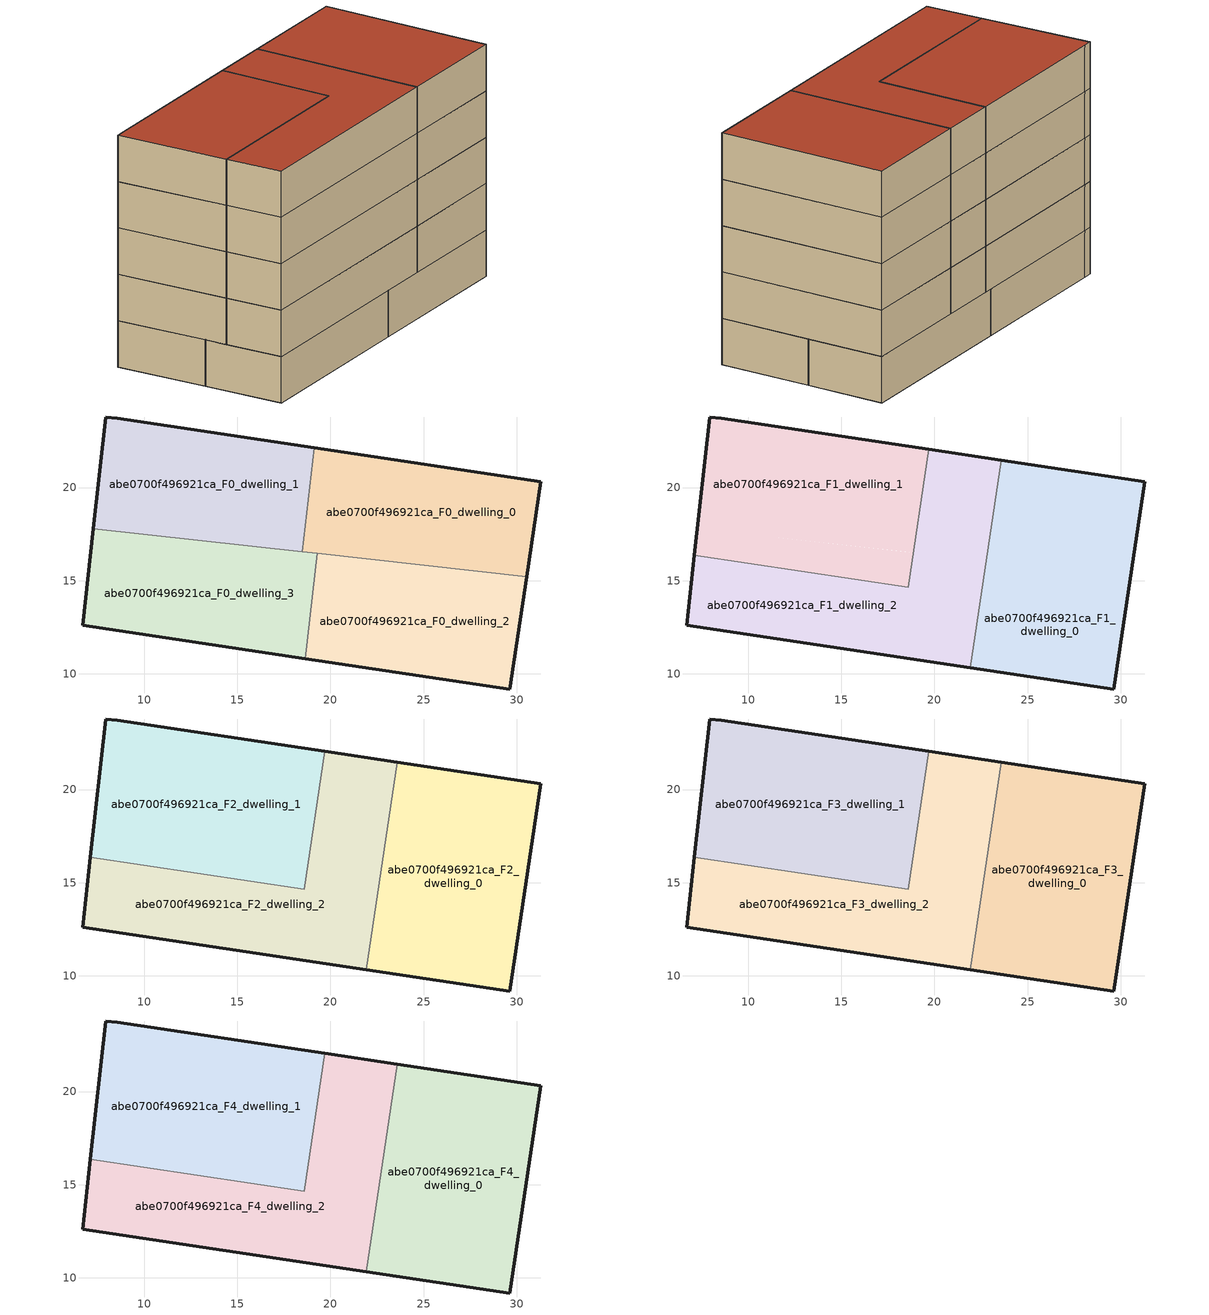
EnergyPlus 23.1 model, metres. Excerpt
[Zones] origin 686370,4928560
abe0700f496921ca_F0_dwelling_0
 floor ground (EU_floor_Construction): 30.52,15.21 31.28,20.32 19.12,22.14 18.5,16.55 z0
 wall outside (EU_wall_Construction): 19.12,22.14 31.28,20.32 30.52,15.21 z0:3
 wall to abe0700f496921ca_F0_dwelling_1 (EU_wall_Construction): 18.5,16.55 19.12,22.14 z0:3
 wall to abe0700f496921ca_F0_dwelling_2 (EU_wall_Construction): 30.52,15.21 19.28,16.46 z0:3
 wall to abe0700f496921ca_F0_dwelling_3 (EU_wall_Construction): 19.28,16.46 18.5,16.55 z0:3
abe0700f496921ca_F0_dwelling_1
 floor ground (EU_floor_Construction): 18.5,16.55 19.12,22.14 8.56,23.71 7.94,23.78 7.28,17.8 z0
 wall outside (EU_wall_Construction): 7.28,17.8 7.94,23.78 8.56,23.71 19.12,22.14 z0:3
 wall to abe0700f496921ca_F0_dwelling_3 (EU_wall_Construction): 18.5,16.55 7.28,17.8 z0:3
abe0700f496921ca_F0_dwelling_2
 floor ground (EU_floor_Construction): 29.62,9.19 30.52,15.21 19.28,16.46 18.65,10.83 z0
 wall outside (EU_wall_Construction): 30.52,15.21 29.62,9.19 18.65,10.83 z0:3
 wall to abe0700f496921ca_F0_dwelling_3 (EU_wall_Construction): 18.65,10.83 19.28,16.46 z0:3
abe0700f496921ca_F0_dwelling_3
 floor ground (EU_floor_Construction): 18.65,10.83 19.28,16.46 7.28,17.8 6.7,12.6 z0
 wall outside (EU_wall_Construction): 18.65,10.83 6.7,12.6 7.28,17.8 z0:3
abe0700f496921ca_F1_dwelling_0
 floor to abe0700f496921ca_F0_dwelling_0 (EU_floor_Construction): 30.52,15.21 31.28,20.32 23.57,21.47 22.77,16.07 z3
 floor to abe0700f496921ca_F0_dwelling_2 (EU_floor_Construction): 29.62,9.19 30.52,15.21 22.77,16.07 21.91,10.34 z3
 wall outside (EU_wall_Construction): 23.57,21.47 31.28,20.32 29.62,9.19 21.91,10.34 z3:6
 wall to abe0700f496921ca_F1_dwelling_2 (EU_wall_Construction): 21.91,10.34 23.57,21.47 z3:6
abe0700f496921ca_F1_dwelling_1
 floor to abe0700f496921ca_F0_dwelling_1 (EU_floor_Construction): 18.5,16.55 19.12,22.14 8.56,23.71 7.94,23.78 7.28,17.8 z3
 floor to abe0700f496921ca_F0_dwelling_0 (EU_floor_Construction): 18.86,16.51 19.68,22.05 19.12,22.14 18.5,16.55 z3
 floor to abe0700f496921ca_F0_dwelling_3 (EU_floor_Construction): 18.58,14.65 18.86,16.51 7.28,17.8 7.12,16.36 z3
 wall outside (EU_wall_Construction): 7.12,16.36 7.94,23.78 8.56,23.71 19.68,22.05 z3:6
 wall to abe0700f496921ca_F1_dwelling_2 (EU_wall_Construction): 19.68,22.05 18.58,14.65 7.12,16.36 z3:6
abe0700f496921ca_F1_dwelling_2
 floor to abe0700f496921ca_F0_dwelling_2 (EU_floor_Construction): 21.91,10.34 22.77,16.07 19.28,16.46 18.65,10.83 z3
 floor to abe0700f496921ca_F0_dwelling_3 (EU_floor_Construction): 18.65,10.83 19.28,16.46 18.86,16.51 18.58,14.65 7.12,16.36 6.7,12.6 z3
 floor to abe0700f496921ca_F0_dwelling_0 (EU_floor_Construction): 22.77,16.07 23.57,21.47 19.68,22.05 18.86,16.51 z3
 wall outside (EU_wall_Construction): 19.68,22.05 23.57,21.47 / 21.91,10.34 6.7,12.6 7.12,16.36 z3:6
abe0700f496921ca_F2_dwelling_0
 floor to abe0700f496921ca_F1_dwelling_0 (EU_floor_Construction): 29.62,9.19 31.28,20.32 23.57,21.47 21.91,10.34 z6
 wall outside (EU_wall_Construction): 23.57,21.47 31.28,20.32 29.62,9.19 21.91,10.34 z6:9
 wall to abe0700f496921ca_F2_dwelling_2 (EU_wall_Construction): 21.91,10.34 23.57,21.47 z6:9
abe0700f496921ca_F2_dwelling_1
 floor to abe0700f496921ca_F1_dwelling_1 (EU_floor_Construction): 18.58,14.65 19.68,22.05 8.56,23.71 7.94,23.78 7.12,16.36 z6
 wall outside (EU_wall_Construction): 7.12,16.36 7.94,23.78 8.56,23.71 19.68,22.05 z6:9
 wall to abe0700f496921ca_F2_dwelling_2 (EU_wall_Construction): 19.68,22.05 18.58,14.65 7.12,16.36 z6:9
abe0700f496921ca_F2_dwelling_2
 floor to abe0700f496921ca_F1_dwelling_2 (EU_floor_Construction): 21.91,10.34 23.57,21.47 19.68,22.05 18.58,14.65 7.12,16.36 6.7,12.6 z6
 wall outside (EU_wall_Construction): 19.68,22.05 23.57,21.47 / 21.91,10.34 6.7,12.6 7.12,16.36 z6:9
abe0700f496921ca_F3_dwelling_0
 floor to abe0700f496921ca_F2_dwelling_0 (EU_floor_Construction): 29.62,9.19 31.28,20.32 23.57,21.47 21.91,10.34 z9
 wall outside (EU_wall_Construction): 23.57,21.47 31.28,20.32 29.62,9.19 21.91,10.34 z9:12
 wall to abe0700f496921ca_F3_dwelling_2 (EU_wall_Construction): 21.91,10.34 23.57,21.47 z9:12
abe0700f496921ca_F3_dwelling_1
 floor to abe0700f496921ca_F2_dwelling_1 (EU_floor_Construction): 18.58,14.65 19.68,22.05 8.56,23.71 7.94,23.78 7.12,16.36 z9
 wall outside (EU_wall_Construction): 7.12,16.36 7.94,23.78 8.56,23.71 19.68,22.05 z9:12
 wall to abe0700f496921ca_F3_dwelling_2 (EU_wall_Construction): 19.68,22.05 18.58,14.65 7.12,16.36 z9:12
abe0700f496921ca_F3_dwelling_2
 floor to abe0700f496921ca_F2_dwelling_2 (EU_floor_Construction): 21.91,10.34 23.57,21.47 19.68,22.05 18.58,14.65 7.12,16.36 6.7,12.6 z9
 wall outside (EU_wall_Construction): 19.68,22.05 23.57,21.47 / 21.91,10.34 6.7,12.6 7.12,16.36 z9:12
abe0700f496921ca_F4_dwelling_0
 floor to abe0700f496921ca_F3_dwelling_0 (EU_floor_Construction): 29.62,9.19 31.28,20.32 23.57,21.47 21.91,10.34 z12
 wall outside (EU_wall_Construction): 23.57,21.47 31.28,20.32 29.62,9.19 21.91,10.34 z12:15
 wall to abe0700f496921ca_F4_dwelling_2 (EU_wall_Construction): 21.91,10.34 23.57,21.47 z12:15
 roof outside (EU_roof_Construction): 31.28,20.32 29.62,9.19 21.91,10.34 23.57,21.47 z15
abe0700f496921ca_F4_dwelling_1
 floor to abe0700f496921ca_F3_dwelling_1 (EU_floor_Construction): 18.58,14.65 19.68,22.05 8.56,23.71 7.94,23.78 7.12,16.36 z12
 wall outside (EU_wall_Construction): 7.12,16.36 7.94,23.78 8.56,23.71 19.68,22.05 z12:15
 wall to abe0700f496921ca_F4_dwelling_2 (EU_wall_Construction): 19.68,22.05 18.58,14.65 7.12,16.36 z12:15
 roof outside (EU_roof_Construction): 19.68,22.05 18.58,14.65 7.12,16.36 7.94,23.78 8.56,23.71 z15
abe0700f496921ca_F4_dwelling_2
 floor to abe0700f496921ca_F3_dwelling_2 (EU_floor_Construction): 21.91,10.34 23.57,21.47 19.68,22.05 18.58,14.65 7.12,16.36 6.7,12.6 z12
 wall outside (EU_wall_Construction): 19.68,22.05 23.57,21.47 / 21.91,10.34 6.7,12.6 7.12,16.36 z12:15
 roof outside (EU_roof_Construction): 23.57,21.47 21.91,10.34 6.7,12.6 7.12,16.36 18.58,14.65 19.68,22.05 z15
[Building]
EU S2 Campaign: North Axis=0; Terrain=City; Solar Distribution=FullExterior
[Site:Location]
Bologna: Latitude=44.5; Longitude=11.25; Time Zone=1; Elevation=37
[SizingPeriod:WeatherFileDays]
AnnualSizingPeriod: Begin Month=1; Begin Day of Month=1; End Month=12; End Day of Month=31; Day of Week for Start Day=Monday; Use Weather File Daylight Saving Period=No; Use Weather File Rain and Snow Indicators=No
[MATERIAL]
EU_InternalMass_Material: Roughness=MediumRough; Thickness=0.1; Conductivity=1; Density=1800; Specific Heat=900; Thermal Absorptance=0.9; Solar Absorptance=0.7; Visible Absorptance=0.7
[MATERIAL:NOMASS] Roughness=MediumRough; Thermal Absorptance=0.9; Solar Absorptance=0.7; Visible Absorptance=0.7
Name | Thermal Resistance
EU_wall_NoMass | 0.905828
EU_roof_NoMass | 0.37593
EU_floor_NoMass | 0.67114
[CONSTRUCTION]
EU_wall_Construction: EU_wall_NoMass
EU_roof_Construction: EU_roof_NoMass
EU_floor_Construction: EU_floor_NoMass
EU_InternalMass_Construction: EU_InternalMass_Material
[ZONE] Type=1; Multiplier=1; Ceiling Height=autocalculate; Floor Area=autocalculate; Part of Total Floor Area=Yes
Name | Volume
abe0700f496921ca_F0_dwelling_0 | 197.439
abe0700f496921ca_F1_dwelling_0; abe0700f496921ca_F2_dwelling_0; abe0700f496921ca_F3_dwelling_0; abe0700f496921ca_F4_dwelling_0 | 263.251
abe0700f496921ca_F0_dwelling_1 | 197.443
abe0700f496921ca_F1_dwelling_1; abe0700f496921ca_F2_dwelling_1; abe0700f496921ca_F3_dwelling_1; abe0700f496921ca_F4_dwelling_1 | 263.261
abe0700f496921ca_F0_dwelling_2 | 197.415
abe0700f496921ca_F1_dwelling_2; abe0700f496921ca_F2_dwelling_2; abe0700f496921ca_F3_dwelling_2; abe0700f496921ca_F4_dwelling_2 | 263.24
abe0700f496921ca_F0_dwelling_3 | 197.432
[INTERNALMASS] Construction=EU_InternalMass_Construction
Name | Zone or ZoneList | Surface Area
abe0700f496921ca_F0_dwelling_0_EU_InternalMass | abe0700f496921ca_F0_dwelling_0 | 65.8127
abe0700f496921ca_F0_dwelling_1_EU_InternalMass | abe0700f496921ca_F0_dwelling_1 | 65.8144
abe0700f496921ca_F0_dwelling_2_EU_InternalMass | abe0700f496921ca_F0_dwelling_2 | 65.8047
abe0700f496921ca_F0_dwelling_3_EU_InternalMass | abe0700f496921ca_F0_dwelling_3 | 65.8108
abe0700f496921ca_F1_dwelling_0_EU_InternalMass | abe0700f496921ca_F1_dwelling_0 | 87.7489
abe0700f496921ca_F1_dwelling_1_EU_InternalMass | abe0700f496921ca_F1_dwelling_1 | 87.7542
abe0700f496921ca_F1_dwelling_2_EU_InternalMass | abe0700f496921ca_F1_dwelling_2 | 87.7465
abe0700f496921ca_F2_dwelling_0_EU_InternalMass | abe0700f496921ca_F2_dwelling_0 | 87.7489
abe0700f496921ca_F2_dwelling_1_EU_InternalMass | abe0700f496921ca_F2_dwelling_1 | 87.7542
abe0700f496921ca_F2_dwelling_2_EU_InternalMass | abe0700f496921ca_F2_dwelling_2 | 87.7465
abe0700f496921ca_F3_dwelling_0_EU_InternalMass | abe0700f496921ca_F3_dwelling_0 | 87.7489
abe0700f496921ca_F3_dwelling_1_EU_InternalMass | abe0700f496921ca_F3_dwelling_1 | 87.7542
abe0700f496921ca_F3_dwelling_2_EU_InternalMass | abe0700f496921ca_F3_dwelling_2 | 87.7465
abe0700f496921ca_F4_dwelling_0_EU_InternalMass | abe0700f496921ca_F4_dwelling_0 | 87.7489
abe0700f496921ca_F4_dwelling_1_EU_InternalMass | abe0700f496921ca_F4_dwelling_1 | 87.7542
abe0700f496921ca_F4_dwelling_2_EU_InternalMass | abe0700f496921ca_F4_dwelling_2 | 87.7465
[OTHEREQUIPMENT] Fuel Type=Electricity; Design Level Calculation Method=Watts/Area; Power per Zone Floor Area=1; Fraction Latent=0; Fraction Radiant=0; Fraction Lost=0; Carbon Dioxide Generation Rate=0; EndUse Subcategory=EU_Step8_InternalGains
Name | Zone or ZoneList or Space or SpaceList | Schedule
EU_Step8_InternalGain_abe0700f496921ca_F0_dwelling_0_f000 | abe0700f496921ca_F0_dwelling_0 | EU_Step8_GainSchedule_abe0700f496921ca_F0_dwelling_0_f000
EU_Step8_InternalGain_abe0700f496921ca_F0_dwelling_1_f000 | abe0700f496921ca_F0_dwelling_1 | EU_Step8_GainSchedule_abe0700f496921ca_F0_dwelling_1_f000
EU_Step8_InternalGain_abe0700f496921ca_F0_dwelling_2_f000 | abe0700f496921ca_F0_dwelling_2 | EU_Step8_GainSchedule_abe0700f496921ca_F0_dwelling_2_f000
EU_Step8_InternalGain_abe0700f496921ca_F0_dwelling_3_f000 | abe0700f496921ca_F0_dwelling_3 | EU_Step8_GainSchedule_abe0700f496921ca_F0_dwelling_3_f000
EU_Step8_InternalGain_abe0700f496921ca_F1_dwelling_0_f000 | abe0700f496921ca_F1_dwelling_0 | EU_Step8_GainSchedule_abe0700f496921ca_F1_dwelling_0_f000
EU_Step8_InternalGain_abe0700f496921ca_F1_dwelling_1_f000 | abe0700f496921ca_F1_dwelling_1 | EU_Step8_GainSchedule_abe0700f496921ca_F1_dwelling_1_f000
EU_Step8_InternalGain_abe0700f496921ca_F1_dwelling_2_f000 | abe0700f496921ca_F1_dwelling_2 | EU_Step8_GainSchedule_abe0700f496921ca_F1_dwelling_2_f000
EU_Step8_InternalGain_abe0700f496921ca_F2_dwelling_0_f000 | abe0700f496921ca_F2_dwelling_0 | EU_Step8_GainSchedule_abe0700f496921ca_F2_dwelling_0_f000
EU_Step8_InternalGain_abe0700f496921ca_F2_dwelling_1_f000 | abe0700f496921ca_F2_dwelling_1 | EU_Step8_GainSchedule_abe0700f496921ca_F2_dwelling_1_f000
EU_Step8_InternalGain_abe0700f496921ca_F2_dwelling_2_f000 | abe0700f496921ca_F2_dwelling_2 | EU_Step8_GainSchedule_abe0700f496921ca_F2_dwelling_2_f000
EU_Step8_InternalGain_abe0700f496921ca_F3_dwelling_0_f000 | abe0700f496921ca_F3_dwelling_0 | EU_Step8_GainSchedule_abe0700f496921ca_F3_dwelling_0_f000
EU_Step8_InternalGain_abe0700f496921ca_F3_dwelling_1_f000 | abe0700f496921ca_F3_dwelling_1 | EU_Step8_GainSchedule_abe0700f496921ca_F3_dwelling_1_f000
EU_Step8_InternalGain_abe0700f496921ca_F3_dwelling_2_f000 | abe0700f496921ca_F3_dwelling_2 | EU_Step8_GainSchedule_abe0700f496921ca_F3_dwelling_2_f000
EU_Step8_InternalGain_abe0700f496921ca_F4_dwelling_0_f000 | abe0700f496921ca_F4_dwelling_0 | EU_Step8_GainSchedule_abe0700f496921ca_F4_dwelling_0_f000
EU_Step8_InternalGain_abe0700f496921ca_F4_dwelling_1_f000 | abe0700f496921ca_F4_dwelling_1 | EU_Step8_GainSchedule_abe0700f496921ca_F4_dwelling_1_f000
EU_Step8_InternalGain_abe0700f496921ca_F4_dwelling_2_f000 | abe0700f496921ca_F4_dwelling_2 | EU_Step8_GainSchedule_abe0700f496921ca_F4_dwelling_2_f000
[ZONEVENTILATION:DESIGNFLOWRATE] Schedule=EU_AlwaysOn; Design Flow Rate Calculation Method=AirChanges/Hour; Air Changes per Hour=0.73129; Ventilation Type=Natural; Fan Pressure Rise=0; Fan Total Efficiency=1; Constant Term Coefficient=1; Temperature Term Coefficient=0; Velocity Term Coefficient=0; Velocity Squared Term Coefficient=0; Minimum Indoor Temperature=-100; Maximum Indoor Temperature=100; Delta Temperature=-100; Minimum Outdoor Temperature=-100; Maximum Outdoor Temperature=100; Maximum Wind Speed=40
Name | Zone or ZoneList or Space or SpaceList
EU_ConstantAir_abe0700f496921ca_F0_dwelling_0 | abe0700f496921ca_F0_dwelling_0
EU_ConstantAir_abe0700f496921ca_F0_dwelling_1 | abe0700f496921ca_F0_dwelling_1
EU_ConstantAir_abe0700f496921ca_F0_dwelling_2 | abe0700f496921ca_F0_dwelling_2
EU_ConstantAir_abe0700f496921ca_F0_dwelling_3 | abe0700f496921ca_F0_dwelling_3
EU_ConstantAir_abe0700f496921ca_F1_dwelling_0 | abe0700f496921ca_F1_dwelling_0
EU_ConstantAir_abe0700f496921ca_F1_dwelling_1 | abe0700f496921ca_F1_dwelling_1
EU_ConstantAir_abe0700f496921ca_F1_dwelling_2 | abe0700f496921ca_F1_dwelling_2
EU_ConstantAir_abe0700f496921ca_F2_dwelling_0 | abe0700f496921ca_F2_dwelling_0
EU_ConstantAir_abe0700f496921ca_F2_dwelling_1 | abe0700f496921ca_F2_dwelling_1
EU_ConstantAir_abe0700f496921ca_F2_dwelling_2 | abe0700f496921ca_F2_dwelling_2
EU_ConstantAir_abe0700f496921ca_F3_dwelling_0 | abe0700f496921ca_F3_dwelling_0
EU_ConstantAir_abe0700f496921ca_F3_dwelling_1 | abe0700f496921ca_F3_dwelling_1
EU_ConstantAir_abe0700f496921ca_F3_dwelling_2 | abe0700f496921ca_F3_dwelling_2
EU_ConstantAir_abe0700f496921ca_F4_dwelling_0 | abe0700f496921ca_F4_dwelling_0
EU_ConstantAir_abe0700f496921ca_F4_dwelling_1 | abe0700f496921ca_F4_dwelling_1
EU_ConstantAir_abe0700f496921ca_F4_dwelling_2 | abe0700f496921ca_F4_dwelling_2
[HVACTEMPLATE:THERMOSTAT] Constant Heating Setpoint=20; Constant Cooling Setpoint=50
EU_HeatOnly_abe0700f496921ca_F0_dwelling_0; EU_HeatOnly_abe0700f496921ca_F0_dwelling_1; EU_HeatOnly_abe0700f496921ca_F0_dwelling_2; EU_HeatOnly_abe0700f496921ca_F0_dwelling_3; EU_HeatOnly_abe0700f496921ca_F1_dwelling_0; EU_HeatOnly_abe0700f496921ca_F1_dwelling_1; EU_HeatOnly_abe0700f496921ca_F1_dwelling_2; EU_HeatOnly_abe0700f496921ca_F2_dwelling_0; EU_HeatOnly_abe0700f496921ca_F2_dwelling_1; EU_HeatOnly_abe0700f496921ca_F2_dwelling_2; EU_HeatOnly_abe0700f496921ca_F3_dwelling_0; EU_HeatOnly_abe0700f496921ca_F3_dwelling_1; EU_HeatOnly_abe0700f496921ca_F3_dwelling_2; EU_HeatOnly_abe0700f496921ca_F4_dwelling_0; EU_HeatOnly_abe0700f496921ca_F4_dwelling_1; EU_HeatOnly_abe0700f496921ca_F4_dwelling_2
[HVACTEMPLATE:ZONE:IDEALLOADSAIRSYSTEM] System Availability Schedule=EU_AlwaysOn; Maximum Heating Supply Air Temperature=50; Minimum Cooling Supply Air Temperature=13; Maximum Heating Supply Air Humidity Ratio=0.0156; Minimum Cooling Supply Air Humidity Ratio=0.0077; Heating Limit=NoLimit; Cooling Limit=NoLimit; Heating Availability Schedule=EU_AlwaysOn; Cooling Availability Schedule=EU_CoolingOff; Dehumidification Control Type=ConstantSensibleHeatRatio; Cooling Sensible Heat Ratio=0.7; Dehumidification Setpoint=60; Humidification Control Type=None; Humidification Setpoint=30; Outdoor Air Method=None; Outdoor Air Flow Rate per Person=0.00944; Outdoor Air Flow Rate per Zone Floor Area=0; Outdoor Air Flow Rate per Zone=0; Demand Controlled Ventilation Type=None; Outdoor Air Economizer Type=NoEconomizer; Heat Recovery Type=None; Sensible Heat Recovery Effectiveness=0.7; Latent Heat Recovery Effectiveness=0.65
Name | Template Thermostat
abe0700f496921ca_F0_dwelling_0 | EU_HeatOnly_abe0700f496921ca_F0_dwelling_0
abe0700f496921ca_F0_dwelling_1 | EU_HeatOnly_abe0700f496921ca_F0_dwelling_1
abe0700f496921ca_F0_dwelling_2 | EU_HeatOnly_abe0700f496921ca_F0_dwelling_2
abe0700f496921ca_F0_dwelling_3 | EU_HeatOnly_abe0700f496921ca_F0_dwelling_3
abe0700f496921ca_F1_dwelling_0 | EU_HeatOnly_abe0700f496921ca_F1_dwelling_0
abe0700f496921ca_F1_dwelling_1 | EU_HeatOnly_abe0700f496921ca_F1_dwelling_1
abe0700f496921ca_F1_dwelling_2 | EU_HeatOnly_abe0700f496921ca_F1_dwelling_2
abe0700f496921ca_F2_dwelling_0 | EU_HeatOnly_abe0700f496921ca_F2_dwelling_0
abe0700f496921ca_F2_dwelling_1 | EU_HeatOnly_abe0700f496921ca_F2_dwelling_1
abe0700f496921ca_F2_dwelling_2 | EU_HeatOnly_abe0700f496921ca_F2_dwelling_2
abe0700f496921ca_F3_dwelling_0 | EU_HeatOnly_abe0700f496921ca_F3_dwelling_0
abe0700f496921ca_F3_dwelling_1 | EU_HeatOnly_abe0700f496921ca_F3_dwelling_1
abe0700f496921ca_F3_dwelling_2 | EU_HeatOnly_abe0700f496921ca_F3_dwelling_2
abe0700f496921ca_F4_dwelling_0 | EU_HeatOnly_abe0700f496921ca_F4_dwelling_0
abe0700f496921ca_F4_dwelling_1 | EU_HeatOnly_abe0700f496921ca_F4_dwelling_1
abe0700f496921ca_F4_dwelling_2 | EU_HeatOnly_abe0700f496921ca_F4_dwelling_2
[SIZING:ZONE] Zone Cooling Design Supply Air Temperature Input Method=SupplyAirTemperature; Zone Cooling Design Supply Air Temperature=13; Zone Heating Design Supply Air Temperature Input Method=SupplyAirTemperature; Zone Heating Design Supply Air Temperature=50; Zone Cooling Design Supply Air Humidity Ratio=0.008; Zone Heating Design Supply Air Humidity Ratio=0.008; Cooling Design Air Flow Method=DesignDay; Cooling Design Air Flow Rate=0; Cooling Minimum Air Flow per Zone Floor Area=0.000762; Cooling Minimum Air Flow=0; Cooling Minimum Air Flow Fraction=0.2; Heating Design Air Flow Method=DesignDay; Heating Design Air Flow Rate=0; Heating Maximum Air Flow per Zone Floor Area=0.002032; Heating Maximum Air Flow=0.141576; Heating Maximum Air Flow Fraction=0.3; Account for Dedicated Outdoor Air System=No; Dedicated Outdoor Air System Control Strategy=NeutralSupplyAir; Dedicated Outdoor Air Low Setpoint Temperature for Design=autosize; Dedicated Outdoor Air High Setpoint Temperature for Design=autosize; Zone Load Sizing Method=Sensible Load Only No Latent Load; Zone Latent Cooling Design Supply Air Humidity Ratio Input Method=HumidityRatioDifference; Zone Cooling Design Supply Air Humidity Ratio Difference=0.005; Zone Latent Heating Design Supply Air Humidity Ratio Input Method=HumidityRatioDifference; Zone Humidification Design Supply Air Humidity Ratio Difference=0.005
abe0700f496921ca_F0_dwelling_0; abe0700f496921ca_F0_dwelling_1; abe0700f496921ca_F0_dwelling_2; abe0700f496921ca_F0_dwelling_3; abe0700f496921ca_F1_dwelling_0; abe0700f496921ca_F1_dwelling_1; abe0700f496921ca_F1_dwelling_2; abe0700f496921ca_F2_dwelling_0; abe0700f496921ca_F2_dwelling_1; abe0700f496921ca_F2_dwelling_2; abe0700f496921ca_F3_dwelling_0; abe0700f496921ca_F3_dwelling_1; abe0700f496921ca_F3_dwelling_2; abe0700f496921ca_F4_dwelling_0; abe0700f496921ca_F4_dwelling_1; abe0700f496921ca_F4_dwelling_2
[SCHEDULE:CONSTANT]
Name | Hourly Value
EU_AlwaysOn | 1
EU_CoolingOff | 0
[SCHEDULE:FILE] Column Number=1; Rows to Skip at Top=0; Number of Hours of Data=8760; Column Separator=Comma; Interpolate to Timestep=No; Minutes per Item=60; Adjust Schedule for Daylight Savings=Yes
Name | File
EU_Step8_GainSchedule_abe0700f496921ca_F0_dwelling_0_f000 | ../../schedules/abe0700f496921ca/abe0700f496921ca_F0_dwelling_0_f000_gain.csv
EU_Step8_GainSchedule_abe0700f496921ca_F0_dwelling_1_f000 | ../../schedules/abe0700f496921ca/abe0700f496921ca_F0_dwelling_1_f000_gain.csv
EU_Step8_GainSchedule_abe0700f496921ca_F0_dwelling_2_f000 | ../../schedules/abe0700f496921ca/abe0700f496921ca_F0_dwelling_2_f000_gain.csv
EU_Step8_GainSchedule_abe0700f496921ca_F0_dwelling_3_f000 | ../../schedules/abe0700f496921ca/abe0700f496921ca_F0_dwelling_3_f000_gain.csv
EU_Step8_GainSchedule_abe0700f496921ca_F1_dwelling_0_f000 | ../../schedules/abe0700f496921ca/abe0700f496921ca_F1_dwelling_0_f000_gain.csv
EU_Step8_GainSchedule_abe0700f496921ca_F1_dwelling_1_f000 | ../../schedules/abe0700f496921ca/abe0700f496921ca_F1_dwelling_1_f000_gain.csv
EU_Step8_GainSchedule_abe0700f496921ca_F1_dwelling_2_f000 | ../../schedules/abe0700f496921ca/abe0700f496921ca_F1_dwelling_2_f000_gain.csv
EU_Step8_GainSchedule_abe0700f496921ca_F2_dwelling_0_f000 | ../../schedules/abe0700f496921ca/abe0700f496921ca_F2_dwelling_0_f000_gain.csv
EU_Step8_GainSchedule_abe0700f496921ca_F2_dwelling_1_f000 | ../../schedules/abe0700f496921ca/abe0700f496921ca_F2_dwelling_1_f000_gain.csv
EU_Step8_GainSchedule_abe0700f496921ca_F2_dwelling_2_f000 | ../../schedules/abe0700f496921ca/abe0700f496921ca_F2_dwelling_2_f000_gain.csv
EU_Step8_GainSchedule_abe0700f496921ca_F3_dwelling_0_f000 | ../../schedules/abe0700f496921ca/abe0700f496921ca_F3_dwelling_0_f000_gain.csv
EU_Step8_GainSchedule_abe0700f496921ca_F3_dwelling_1_f000 | ../../schedules/abe0700f496921ca/abe0700f496921ca_F3_dwelling_1_f000_gain.csv
EU_Step8_GainSchedule_abe0700f496921ca_F3_dwelling_2_f000 | ../../schedules/abe0700f496921ca/abe0700f496921ca_F3_dwelling_2_f000_gain.csv
EU_Step8_GainSchedule_abe0700f496921ca_F4_dwelling_0_f000 | ../../schedules/abe0700f496921ca/abe0700f496921ca_F4_dwelling_0_f000_gain.csv
EU_Step8_GainSchedule_abe0700f496921ca_F4_dwelling_1_f000 | ../../schedules/abe0700f496921ca/abe0700f496921ca_F4_dwelling_1_f000_gain.csv
EU_Step8_GainSchedule_abe0700f496921ca_F4_dwelling_2_f000 | ../../schedules/abe0700f496921ca/abe0700f496921ca_F4_dwelling_2_f000_gain.csv
